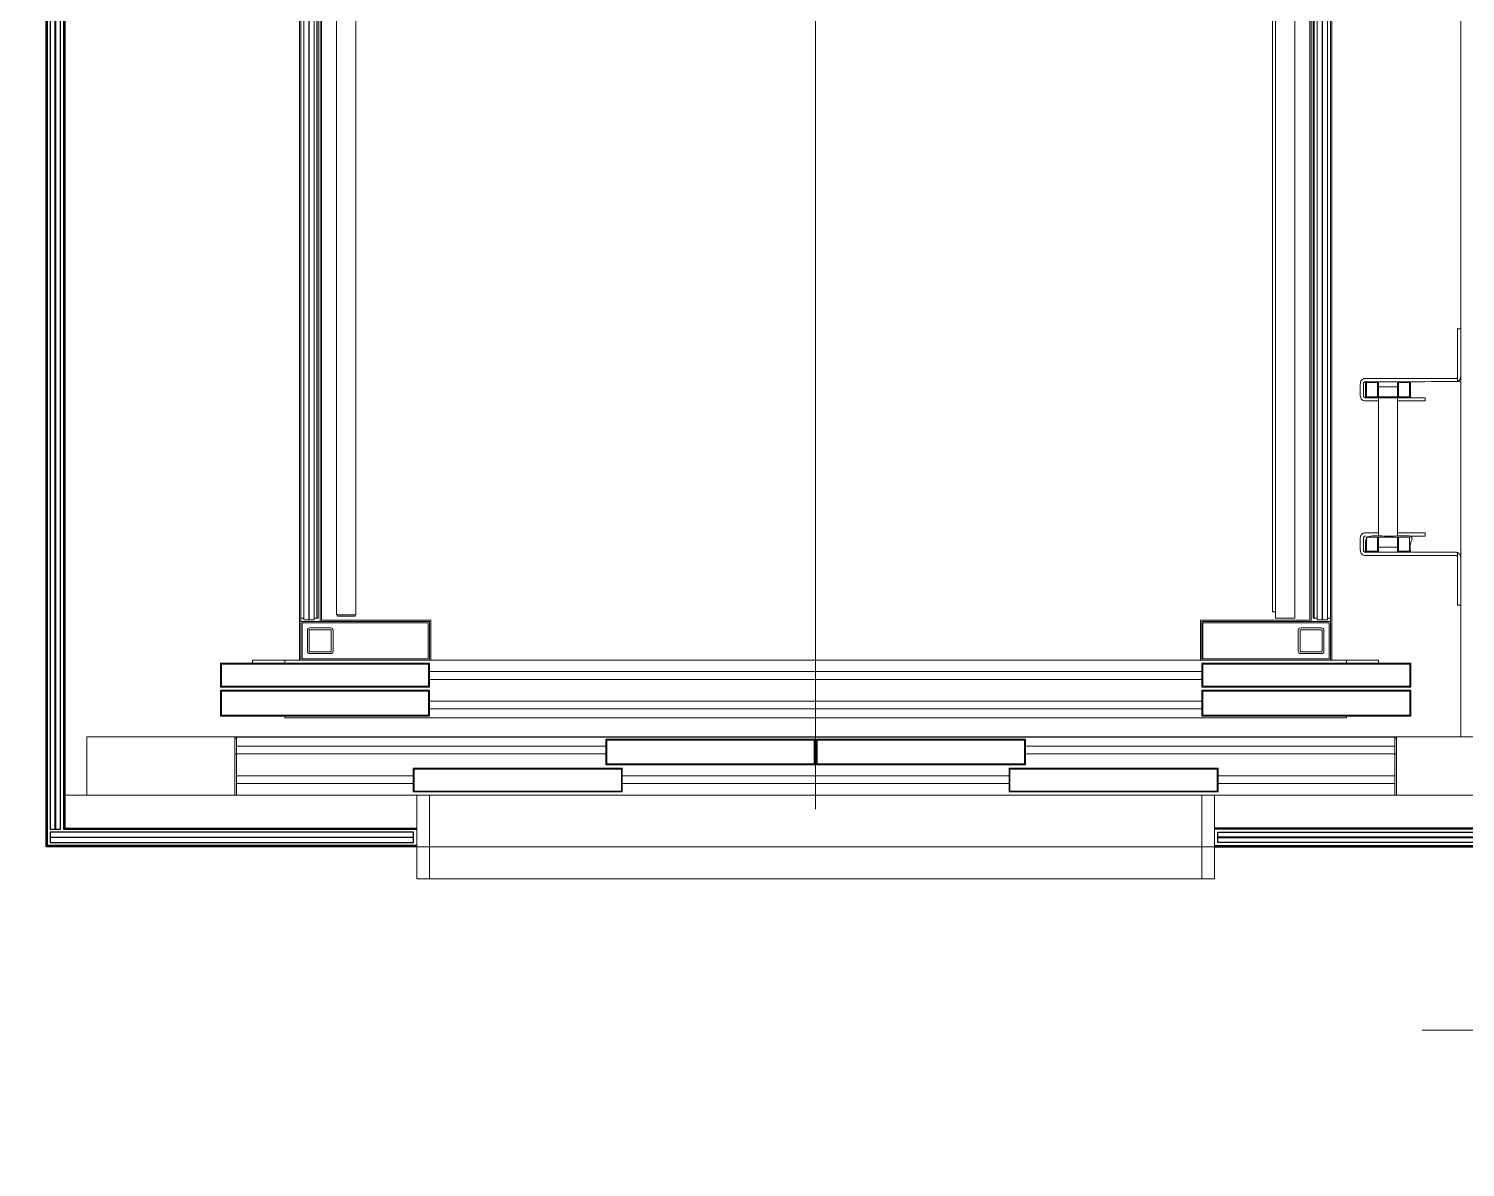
# Model space of a CAD drawing. Header units: millimetres. Extents: x -5 to 111, y -3 to 86.
# Drawn here: x 15.427 to 17.66, y 45.962 to 47.731 of the extents above; entities that cross this region are included whole.
import ezdxf

# ---------------------------------------------------------------- set-up
doc = ezdxf.new("R2010")
doc.units = ezdxf.units.MM
for name, color, linetype, lineweight in [('A1I6----E-', 3, 'Continuous', 25), ('A1M11---E-', 3, 'Continuous', 25), ('A1M61---E-', 5, 'Continuous', 18), ('A1Z21---E-', 210, 'Continuous', 18)]:
    doc.layers.add(name, color=color, linetype=linetype, lineweight=lineweight)
doc.styles.add('ARIAL', font='ARIAL.TTF')

# ---------------------------------------------------------------- blocks, each defined once
blk = doc.blocks.new('Gruppe-410')
at = {"layer": 'A1I6----E-', "linetype": 'Continuous', "lineweight": 9}
for p, q in [((-33.3774, 4.2714), (-33.3774, 5.2717)), ((-33.3754, 4.2714), (-33.3754, 5.2714)), ((-33.3504, 5.2714), (-33.3504, 4.2664)), ((-33.3484, 5.2714), (-33.3484, 4.2064)), ((-33.3774, 4.2714), (-33.3754, 4.2714)), ((-33.3754, 4.2714), (-33.3724, 4.2714)), ((-33.3724, 4.2714), (-33.3709, 4.2714)), ((-33.3549, 4.2714), (-33.3534, 4.2714)), ((-33.3534, 4.2714), (-33.3504, 4.2714))]:
    blk.add_line(p, q, dxfattribs=at)
for points in [[(-33.3709, 5.2689), (-33.3709, 4.2689), (-33.3632, 4.2689), (-33.3632, 5.2689)], [(-33.3549, 5.2689), (-33.3627, 5.2689), (-33.3627, 4.2689), (-33.3549, 4.2689)]]:
    blk.add_lwpolyline(points, close=True, dxfattribs=at)
blk = doc.blocks.new('Gruppe-411')
at = {"layer": 'A1I6----E-', "linetype": 'Continuous', "lineweight": 9}
for p, q in [((-34.9204, 5.2814), (-34.9204, 4.2664)), ((-34.9184, 5.2814), (-34.9184, 4.2684)), ((-33.3824, 4.2684), (-33.3824, 5.2814)), ((-33.3804, 4.2664), (-33.3804, 5.2759)), ((-34.9184, 4.2684), (-34.7484, 4.2684)), ((-34.7484, 4.2684), (-34.7484, 4.2064)), ((-33.5524, 4.2064), (-33.5524, 4.2684)), ((-33.5524, 4.2684), (-33.3824, 4.2684)), ((-34.7504, 4.2064), (-33.5504, 4.2064))]:
    blk.add_line(p, q, dxfattribs=at)
blk = doc.blocks.new('Gruppe-412')
at = {"layer": 'A1I6----E-', "linetype": 'Continuous', "lineweight": 9}
for p, q in [((-34.9524, 4.2064), (-34.9524, 5.2814)), ((-34.9504, 4.2664), (-34.9504, 5.2814)), ((-34.9254, 5.2814), (-34.9254, 4.2714)), ((-34.9234, 5.2814), (-34.9234, 4.2714)), ((-34.9474, 4.2714), (-34.9504, 4.2714)), ((-34.9459, 4.2714), (-34.9474, 4.2714)), ((-34.9284, 4.2714), (-34.9299, 4.2714)), ((-34.9254, 4.2714), (-34.9284, 4.2714)), ((-34.9234, 4.2714), (-34.9254, 4.2714))]:
    blk.add_line(p, q, dxfattribs=at)
for points in [[(-34.9459, 6.5539), (-34.9459, 4.2689), (-34.9382, 4.2689), (-34.9382, 6.5539)], [(-34.9299, 6.5539), (-34.9377, 6.5539), (-34.9377, 4.2689), (-34.9299, 4.2689)]]:
    blk.add_lwpolyline(points, close=True, dxfattribs=at)
blk = doc.blocks.new('Gruppe-413')
at = {"layer": 'A1I6----E-', "linetype": 'Continuous', "lineweight": 9}
for p, q in [((-34.8649, 4.2764), (-34.8649, 6.5564)), ((-34.8949, 5.2814), (-34.8949, 4.2764)), ((-34.8649, 4.2764), (-34.8949, 4.2764)), ((-34.8937, 4.2764), (-34.8937, 4.2744)), ((-34.8662, 4.2744), (-34.8937, 4.2744)), ((-34.8662, 4.2744), (-34.8662, 4.2764))]:
    blk.add_line(p, q, dxfattribs=at)
blk = doc.blocks.new('Gruppe-414')
at = {"layer": 'A1I6----E-', "linetype": 'Continuous', "lineweight": 9}
for p, q in [((-33.4404, 6.5564), (-33.4404, 4.2814)), ((-33.4359, 5.3114), (-33.4359, 4.2714)), ((-33.4059, 4.2714), (-33.4059, 5.2815)), ((-33.4359, 4.2814), (-33.4404, 4.2814)), ((-33.4359, 4.2714), (-33.4059, 4.2714))]:
    blk.add_line(p, q, dxfattribs=at)
blk = doc.blocks.new('Gruppe-415')
at = {"layer": 'A1I6----E-', "linetype": 'Continuous', "lineweight": 9, "flags": 128}
for points in [[(-34.9504, 4.2664), (-34.9504, 4.2064), (-34.7504, 4.2064), (-34.7504, 4.2664)], [(-34.7524, 4.2084), (-34.9484, 4.2084), (-34.9484, 4.2644), (-34.7524, 4.2644)], [(-33.5504, 4.2664), (-33.5504, 4.2064), (-33.3504, 4.2064), (-33.3504, 4.2664)], [(-33.3524, 4.2084), (-33.5484, 4.2084), (-33.5484, 4.2644), (-33.3524, 4.2644)]]:
    blk.add_lwpolyline(points, close=True, dxfattribs=at)
for points in [[(-34.9404, 4.2204, 0.414214), (-34.9364, 4.2164), (-34.9044, 4.2164, 0.414214), (-34.9004, 4.2204), (-34.9004, 4.2524, 0.414214), (-34.9044, 4.2564), (-34.9364, 4.2564, 0.414214), (-34.9404, 4.2524)], [(-34.9374, 4.2524, -0.414214), (-34.9364, 4.2534), (-34.9044, 4.2534, -0.414214), (-34.9034, 4.2524), (-34.9034, 4.2204, -0.414214), (-34.9044, 4.2194), (-34.9364, 4.2194, -0.414214), (-34.9374, 4.2204), (-34.9374, 4.2524)], [(-33.4004, 4.2204, 0.414214), (-33.3964, 4.2164), (-33.3644, 4.2164, 0.414214), (-33.3604, 4.2204), (-33.3604, 4.2524, 0.414214), (-33.3644, 4.2564), (-33.3964, 4.2564, 0.414214), (-33.4004, 4.2524)], [(-33.3974, 4.2524, -0.414214), (-33.3964, 4.2534), (-33.3644, 4.2534, -0.414214), (-33.3634, 4.2524), (-33.3634, 4.2204, -0.414214), (-33.3644, 4.2194), (-33.3964, 4.2194, -0.414214), (-33.3974, 4.2204), (-33.3974, 4.2524)]]:
    blk.add_lwpolyline(points, format="xyb", close=True, dxfattribs=at)
at = {"layer": 'A1I6----E-'}
for name in ['Gruppe-412', 'Gruppe-410', 'Gruppe-413', 'Gruppe-411', 'Gruppe-414']:
    blk.add_blockref(name, (0, 0), dxfattribs=at)
blk = doc.blocks.new('Gruppe-416')
at = {"layer": 'A1I6----E-', "linetype": 'Continuous', "lineweight": 9}
for p, q in [((-35.0504, 4.0864), (-35.0504, 4.0724)), ((-33.2504, 4.0864), (-35.0504, 4.0864)), ((-33.2504, 4.0864), (-33.2504, 4.0724)), ((-34.4764, 4.0724), (-35.0504, 4.0724)), ((-35.0504, 4.0724), (-35.0504, 4.0604)), ((-33.2504, 4.0724), (-33.8244, 4.0724)), ((-33.2504, 4.0724), (-33.2504, 4.0604)), ((-35.0504, 4.0604), (-35.0504, 4.0264)), ((-34.4764, 4.0604), (-35.0504, 4.0604)), ((-33.2504, 4.0604), (-33.8244, 4.0604)), ((-33.2504, 4.0604), (-33.2504, 4.0264)), ((-34.7759, 4.0264), (-35.0504, 4.0264)), ((-35.0504, 4.0264), (-35.0504, 4.0144)), ((-33.8499, 4.0264), (-34.4509, 4.0264)), ((-33.2504, 4.0264), (-33.5249, 4.0264)), ((-33.2504, 4.0264), (-33.2504, 4.0144)), ((-35.0504, 4.0144), (-35.0504, 4.0031)), ((-34.7759, 4.0144), (-35.0504, 4.0144)), ((-35.0504, 4.0031), (-35.0504, 4.0014)), ((-35.0504, 4.0014), (-35.0504, 3.9964)), ((-33.2504, 3.9964), (-35.0504, 3.9964)), ((-33.8499, 4.0144), (-34.4509, 4.0144)), ((-33.2504, 4.0144), (-33.5249, 4.0144)), ((-33.2504, 4.0144), (-33.2504, 4.0031)), ((-33.2504, 4.0031), (-33.2504, 4.0014)), ((-33.2504, 4.0014), (-33.2504, 3.9964))]:
    blk.add_line(p, q, dxfattribs=at)
at = {"layer": 'A1I6----E-', "linetype": 'Continuous', "lineweight": 9, "flags": 128}
for points in [[(-34.1514, 4.0434), (-34.1514, 4.0834), (-34.4764, 4.0834), (-34.4764, 4.0434)], [(-34.4749, 4.0819), (-34.1529, 4.0819), (-34.1529, 4.0449), (-34.4749, 4.0449)], [(-33.8244, 4.0434), (-33.8244, 4.0834), (-34.1494, 4.0834), (-34.1494, 4.0434)], [(-34.1479, 4.0819), (-33.8259, 4.0819), (-33.8259, 4.0449), (-34.1479, 4.0449)], [(-34.4509, 4.0014), (-34.4509, 4.0384), (-34.7759, 4.0384), (-34.7759, 4.0014)], [(-34.7744, 4.0369), (-34.4524, 4.0369), (-34.4524, 4.0029), (-34.7744, 4.0029)], [(-33.5249, 4.0014), (-33.5249, 4.0384), (-33.8499, 4.0384), (-33.8499, 4.0014)], [(-33.8484, 4.0369), (-33.5264, 4.0369), (-33.5264, 4.0029), (-33.8484, 4.0029)]]:
    blk.add_lwpolyline(points, close=True, dxfattribs=at)
blk = doc.blocks.new('Gruppe-424')
at = {"layer": 'A1I6----E-', "linetype": 'Continuous', "lineweight": 9}
for p, q in [((-33.2759, 4.6389), (-33.2459, 4.6389)), ((-33.2759, 4.6139), (-33.2759, 4.3989)), ((-33.2459, 4.6139), (-33.2459, 4.3989)), ((-33.2759, 4.3739), (-33.2959, 4.3739)), ((-33.2259, 4.3739), (-33.2459, 4.3739))]:
    blk.add_line(p, q, dxfattribs=at)
at = {"layer": 'A1I6----E-', "linetype": 'Continuous', "lineweight": 9, "flags": 128}
blk.add_lwpolyline([(-33.2959, 4.6139), (-33.2963, 4.6139, -0.414214), (-33.2989, 4.6166), (-33.2989, 4.6362, -0.414214), (-33.2963, 4.6389), (-33.2959, 4.6389)], format="xyb", dxfattribs=at)
at = {"layer": 'A1I6----E-', "linetype": 'Continuous', "lineweight": 9}
for points in [[(-33.2259, 4.6139), (-33.2259, 4.6389), (-33.2459, 4.6389), (-33.2459, 4.6154), (-33.2759, 4.6154), (-33.2759, 4.6389), (-33.2959, 4.6389), (-33.2959, 4.6139)], [(-33.2774, 4.6374), (-33.2944, 4.6374), (-33.2944, 4.6154), (-33.2774, 4.6154)], [(-33.2274, 4.6374), (-33.2444, 4.6374), (-33.2444, 4.6154), (-33.2274, 4.6154)], [(-33.2944, 4.3754), (-33.2944, 4.3974), (-33.2774, 4.3974), (-33.2774, 4.3754)], [(-33.2759, 4.3739), (-33.2459, 4.3739), (-33.2459, 4.3974), (-33.2759, 4.3974)], [(-33.2444, 4.3974), (-33.2274, 4.3974), (-33.2274, 4.3754), (-33.2444, 4.3754)]]:
    blk.add_lwpolyline(points, close=True, dxfattribs=at)
for points in [[(-33.2759, 4.6309), (-33.2709, 4.6309), (-33.2509, 4.6309), (-33.2459, 4.6309)], [(-33.2459, 4.6089), (-33.2029, 4.6089), (-33.2029, 4.6139), (-33.2259, 4.6139)], [(-33.2459, 4.4039), (-33.2029, 4.4039), (-33.2029, 4.3989), (-33.2259, 4.3989)], [(-33.2759, 4.3819), (-33.2709, 4.3819), (-33.2509, 4.3819), (-33.2459, 4.3819)]]:
    blk.add_lwpolyline(points, dxfattribs=at)
for points, weights, knots in [([(-33.1479, 4.7209), (-33.1504, 4.7209), (-33.1529, 4.7209), (-33.1529, 4.6837), (-33.1529, 4.6466), (-33.153, 4.6462), (-33.153, 4.6462), (-33.153, 4.6461), (-33.153, 4.646), (-33.153, 4.6459), (-33.1531, 4.6459), (-33.1531, 4.6459), (-33.1531, 4.6459), (-33.1531, 4.6458), (-33.1531, 4.6458), (-33.1531, 4.6458), (-33.1531, 4.6458), (-33.1531, 4.6458), (-33.1531, 4.6457), (-33.1531, 4.6457), (-33.1531, 4.6457), (-33.1531, 4.6457), (-33.1531, 4.6456), (-33.1531, 4.6456), (-33.1531, 4.6456), (-33.1532, 4.6455), (-33.1532, 4.6455), (-33.1532, 4.6455), (-33.1532, 4.6455), (-33.1532, 4.6454), (-33.1532, 4.6454), (-33.1532, 4.6454), (-33.1532, 4.6454), (-33.1532, 4.6453), (-33.1533, 4.6453), (-33.1533, 4.6453), (-33.1533, 4.6452), (-33.1533, 4.6452), (-33.1533, 4.6452), (-33.1533, 4.6452), (-33.1533, 4.6451), (-33.1533, 4.6451), (-33.1533, 4.6451), (-33.1534, 4.6451), (-33.1534, 4.6451), (-33.1534, 4.6451), (-33.1534, 4.6451), (-33.1534, 4.645), (-33.1534, 4.645), (-33.1534, 4.645), (-33.1534, 4.645), (-33.1535, 4.645), (-33.1535, 4.6449), (-33.1535, 4.6449), (-33.1535, 4.6449), (-33.1535, 4.6449), (-33.1536, 4.6449), (-33.1536, 4.6449), (-33.1536, 4.6449), (-33.1536, 4.6448), (-33.1536, 4.6448), (-33.1536, 4.6448), (-33.1536, 4.6448), (-33.1536, 4.6448), (-33.1537, 4.6447), (-33.1537, 4.6447), (-33.1537, 4.6447), (-33.1537, 4.6447), (-33.1537, 4.6447), (-33.1538, 4.6446), (-33.1538, 4.6446), (-33.1538, 4.6446), (-33.1538, 4.6446), (-33.1539, 4.6446), (-33.1539, 4.6445), (-33.1539, 4.6445), (-33.1539, 4.6445), (-33.154, 4.6445), (-33.154, 4.6444), (-33.1541, 4.6444), (-33.1541, 4.6444), (-33.1542, 4.6443), (-33.1542, 4.6443), (-33.1542, 4.6443), (-33.1543, 4.6443), (-33.1543, 4.6443), (-33.1543, 4.6442), (-33.1544, 4.6442), (-33.1544, 4.6442), (-33.1544, 4.6442), (-33.1544, 4.6442), (-33.1545, 4.6441), (-33.1545, 4.6441), (-33.1546, 4.6441), (-33.1546, 4.6441), (-33.1546, 4.6441), (-33.1546, 4.6441), (-33.1547, 4.6441), (-33.1547, 4.6441), (-33.1547, 4.6441), (-33.1547, 4.644), (-33.1548, 4.644), (-33.1548, 4.644), (-33.1549, 4.644), (-33.1549, 4.644), (-33.155, 4.644), (-33.155, 4.644), (-33.1551, 4.644), (-33.1552, 4.6439), (-33.1552, 4.6439), (-33.1556, 4.6439), (-33.1556, 4.6439), (-33.1556, 4.6439), (-33.2259, 4.6439), (-33.2963, 4.6439), (-33.3039, 4.6439), (-33.3039, 4.6362), (-33.3039, 4.6264), (-33.3039, 4.6166), (-33.3039, 4.6089), (-33.2963, 4.6089), (-33.2861, 4.6089), (-33.2759, 4.6089)], [1, 1, 1, 1, 1, 1, 1, 1, 1, 1, 1, 1, 1, 0.999922111686, 1, 1, 1, 0.999902899491, 1, 1, 1, 0.999881596456, 1, 0.99985832155, 1, 0.999831994153, 1, 1, 1, 0.999492229572, 1, 1, 1, 0.999797576778, 1, 0.999809725809, 1, 1, 1, 0.999821339929, 1, 1, 1, 0.999832040959, 1, 1, 1, 0.999841814454, 1, 1, 1, 0.999850665646, 1, 1, 1, 0.999858613892, 1, 1, 1, 0.999865686644, 1, 1, 1, 0.999871919973, 1, 1, 1, 0.999877453184, 1, 0.999880924541, 1, 1, 1, 0.999563198206, 1, 1, 1, 0.999723809261, 1, 1, 1, 1, 0.999665952328, 1, 1, 1, 0.999628576926, 1, 1, 1, 0.999684940506, 1, 0.999890729806, 1, 1, 1, 0.999553498076, 1, 1, 1, 0.999667522779, 1, 1, 1, 1, 1, 1, 1, 1, 1, 1, 1, 1, 1, 1, 0.707106781187, 1, 1, 1, 0.707106781187, 1, 1, 1], [0, 0, 0, 1, 1, 2, 2, 3, 4, 5, 6, 7, 7, 8, 8, 9, 9, 10, 10, 11, 11, 12, 12, 13, 13, 14, 14, 15, 15, 16, 16, 17, 17, 18, 18, 19, 19, 20, 20, 21, 21, 22, 22, 23, 23, 24, 24, 25, 25, 26, 26, 27, 27, 28, 28, 29, 29, 30, 30, 31, 31, 32, 32, 33, 33, 34, 34, 35, 35, 36, 36, 37, 37, 38, 38, 39, 39, 40, 40, 41, 41, 42, 43, 43, 44, 44, 45, 45, 46, 46, 47, 47, 48, 48, 49, 49, 50, 50, 51, 51, 52, 52, 53, 53, 54, 55, 56, 57, 58, 59, 60, 61, 61, 62, 62, 63, 63, 64, 64, 65, 65, 66, 66, 67, 67, 67]), ([(-33.2259, 4.6389), (-33.1908, 4.6389), (-33.1556, 4.6389), (-33.1555, 4.6389), (-33.1554, 4.6389), (-33.1552, 4.6389), (-33.155, 4.639), (-33.1549, 4.639), (-33.1549, 4.639), (-33.1548, 4.639), (-33.1546, 4.639), (-33.1545, 4.639), (-33.1544, 4.639), (-33.1544, 4.639), (-33.1544, 4.639), (-33.1543, 4.6391), (-33.1542, 4.6391), (-33.1542, 4.6391), (-33.1542, 4.6391), (-33.1541, 4.6391), (-33.154, 4.6391), (-33.154, 4.6391), (-33.154, 4.6391), (-33.1539, 4.6391), (-33.1538, 4.6392), (-33.1538, 4.6392), (-33.1538, 4.6392), (-33.1537, 4.6392), (-33.1536, 4.6392), (-33.1536, 4.6392), (-33.1536, 4.6392), (-33.1535, 4.6392), (-33.1534, 4.6393), (-33.1532, 4.6393), (-33.1531, 4.6393), (-33.153, 4.6393), (-33.1529, 4.6394), (-33.1529, 4.6394), (-33.1529, 4.6394), (-33.1528, 4.6394), (-33.1527, 4.6395), (-33.1527, 4.6395), (-33.1527, 4.6395), (-33.1526, 4.6395), (-33.1525, 4.6396), (-33.1524, 4.6396), (-33.1524, 4.6396), (-33.1523, 4.6396), (-33.1521, 4.6397), (-33.1521, 4.6397), (-33.1521, 4.6397), (-33.152, 4.6398), (-33.1519, 4.6399), (-33.1519, 4.6399), (-33.1519, 4.6399), (-33.1517, 4.6399), (-33.1516, 4.64), (-33.1516, 4.64), (-33.1516, 4.64), (-33.1514, 4.6401), (-33.1513, 4.6402), (-33.1513, 4.6402), (-33.1513, 4.6402), (-33.1512, 4.6403), (-33.151, 4.6404), (-33.151, 4.6404), (-33.151, 4.6404), (-33.1509, 4.6405), (-33.1508, 4.6406), (-33.1507, 4.6407), (-33.1505, 4.6408), (-33.1505, 4.6408), (-33.1505, 4.6408), (-33.1504, 4.6409), (-33.1503, 4.641), (-33.1502, 4.6411), (-33.1501, 4.6412), (-33.15, 4.6413), (-33.1499, 4.6414), (-33.1499, 4.6414), (-33.1499, 4.6414), (-33.1498, 4.6415), (-33.1497, 4.6417), (-33.1496, 4.6418), (-33.1495, 4.6419), (-33.1495, 4.6419), (-33.1495, 4.6419), (-33.1494, 4.6421), (-33.1493, 4.6422), (-33.1493, 4.6422), (-33.1493, 4.6422), (-33.1492, 4.6423), (-33.1492, 4.6424), (-33.1492, 4.6424), (-33.1491, 4.6424), (-33.1491, 4.6425), (-33.149, 4.6426), (-33.149, 4.6427), (-33.149, 4.6427), (-33.149, 4.6427), (-33.1489, 4.6428), (-33.1489, 4.6429), (-33.1488, 4.643), (-33.1488, 4.643), (-33.1488, 4.643), (-33.1488, 4.6431), (-33.1487, 4.6432), (-33.1487, 4.6432), (-33.1487, 4.6432), (-33.1486, 4.6434), (-33.1486, 4.6435), (-33.1486, 4.6435), (-33.1486, 4.6435), (-33.1485, 4.6437), (-33.1485, 4.6438), (-33.1484, 4.6439), (-33.1484, 4.644), (-33.1484, 4.644), (-33.1484, 4.644), (-33.1484, 4.6441), (-33.1483, 4.6442), (-33.1483, 4.6442), (-33.1483, 4.6442), (-33.1483, 4.6444), (-33.1483, 4.6445), (-33.1483, 4.6445), (-33.1483, 4.6445), (-33.1482, 4.6447), (-33.1482, 4.6448), (-33.1482, 4.6448), (-33.1482, 4.6448), (-33.1482, 4.6449), (-33.1481, 4.6451), (-33.1481, 4.6451), (-33.1481, 4.6451), (-33.1481, 4.6452), (-33.1481, 4.6454), (-33.1481, 4.6454), (-33.1481, 4.6454), (-33.1481, 4.6455), (-33.148, 4.6457), (-33.148, 4.6457), (-33.148, 4.6457), (-33.148, 4.6458), (-33.148, 4.646), (-33.148, 4.646), (-33.148, 4.646), (-33.148, 4.6461), (-33.148, 4.6463), (-33.148, 4.6464), (-33.1479, 4.6465), (-33.1479, 4.6466), (-33.1479, 4.6466)], [1, 1, 1, 1, 1, 0.999985680575, 1, 1, 1, 0.999960826322, 1, 1, 1, 1, 1, 0.999934305166, 1, 1, 1, 0.999978096622, 1, 1, 1, 0.999879978416, 1, 1, 1, 0.999962571632, 1, 1, 1, 0.999808612277, 1, 0.999942931119, 1, 0.999722212477, 1, 1, 1, 0.999855877775, 1, 1, 1, 0.999653948109, 1, 1, 1, 0.999705359078, 1, 1, 1, 0.999748777239, 1, 1, 1, 0.999785872162, 1, 1, 1, 0.999779003358, 1, 1, 1, 0.999806149919, 1, 1, 1, 0.999794900287, 1, 0.999783756567, 1, 1, 1, 0.99977114168, 1, 0.999875936978, 1, 0.999768104524, 1, 1, 1, 0.999780424885, 1, 0.999792142469, 1, 1, 1, 0.999803133429, 1, 1, 1, 0.99986917548, 1, 1, 1, 0.999801806098, 1, 1, 1, 0.999943809065, 1, 0.999940615749, 1, 1, 1, 0.999728443943, 1, 1, 1, 0.999680919351, 1, 1, 1, 0.999711287144, 1, 0.999879117001, 1, 1, 1, 0.999745785579, 1, 1, 1, 0.999803337195, 1, 1, 1, 0.999853565191, 1, 1, 1, 0.999896306978, 1, 1, 1, 0.999931335495, 1, 1, 1, 0.999958877533, 1, 1, 1, 0.999978954291, 1, 1, 1, 0.999990690597, 1, 1, 1, 1, 1], [0, 0, 0, 1, 1, 2, 2, 3, 3, 4, 4, 5, 5, 6, 6, 7, 7, 8, 8, 9, 9, 10, 10, 11, 11, 12, 12, 13, 13, 14, 14, 15, 15, 16, 16, 17, 17, 18, 18, 19, 19, 20, 20, 21, 21, 22, 22, 23, 23, 24, 24, 25, 25, 26, 26, 27, 27, 28, 28, 29, 29, 30, 30, 31, 31, 32, 32, 33, 33, 34, 34, 35, 35, 36, 36, 37, 37, 38, 38, 39, 39, 40, 40, 41, 41, 42, 42, 43, 43, 44, 44, 45, 45, 46, 46, 47, 47, 48, 48, 49, 49, 50, 50, 51, 51, 52, 52, 53, 53, 54, 54, 55, 55, 56, 56, 57, 57, 58, 58, 59, 59, 60, 60, 61, 61, 62, 62, 63, 63, 64, 64, 65, 65, 66, 66, 67, 67, 68, 68, 69, 69, 70, 70, 71, 71, 72, 72, 73, 73, 74, 74, 75, 75, 76, 76, 76]), ([(-33.1479, 4.2919), (-33.1504, 4.2919), (-33.1529, 4.2919), (-33.1529, 4.3291), (-33.1529, 4.3662), (-33.153, 4.3666), (-33.153, 4.3667), (-33.153, 4.3667), (-33.153, 4.3668), (-33.153, 4.3669), (-33.153, 4.3669), (-33.153, 4.3669), (-33.153, 4.3669), (-33.1531, 4.3669), (-33.1531, 4.3669), (-33.1531, 4.3669), (-33.1531, 4.367), (-33.1531, 4.367), (-33.1531, 4.367), (-33.1531, 4.367), (-33.1531, 4.3671), (-33.1531, 4.3671), (-33.1531, 4.3671), (-33.1531, 4.3671), (-33.1531, 4.3671), (-33.1531, 4.3672), (-33.1531, 4.3672), (-33.1531, 4.3672), (-33.1532, 4.3673), (-33.1532, 4.3673), (-33.1532, 4.3673), (-33.1532, 4.3673), (-33.1532, 4.3674), (-33.1532, 4.3674), (-33.1532, 4.3674), (-33.1532, 4.3674), (-33.1532, 4.3675), (-33.1533, 4.3675), (-33.1533, 4.3675), (-33.1533, 4.3676), (-33.1533, 4.3676), (-33.1533, 4.3676), (-33.1533, 4.3676), (-33.1533, 4.3676), (-33.1533, 4.3676), (-33.1533, 4.3676), (-33.1534, 4.3677), (-33.1534, 4.3677), (-33.1534, 4.3677), (-33.1534, 4.3677), (-33.1534, 4.3678), (-33.1534, 4.3678), (-33.1534, 4.3678), (-33.1534, 4.3678), (-33.1535, 4.3678), (-33.1535, 4.3679), (-33.1535, 4.3679), (-33.1535, 4.3679), (-33.1535, 4.3679), (-33.1536, 4.3679), (-33.1536, 4.3679), (-33.1536, 4.3679), (-33.1536, 4.368), (-33.1536, 4.368), (-33.1536, 4.368), (-33.1536, 4.368), (-33.1536, 4.368), (-33.1537, 4.3681), (-33.1537, 4.3681), (-33.1537, 4.3681), (-33.1537, 4.3681), (-33.1537, 4.3681), (-33.1538, 4.3682), (-33.1538, 4.3682), (-33.1538, 4.3682), (-33.1538, 4.3682), (-33.1539, 4.3682), (-33.1539, 4.3683), (-33.1539, 4.3683), (-33.1539, 4.3683), (-33.154, 4.3683), (-33.154, 4.3684), (-33.1541, 4.3684), (-33.1541, 4.3684), (-33.1542, 4.3685), (-33.1542, 4.3685), (-33.1542, 4.3685), (-33.1543, 4.3685), (-33.1543, 4.3685), (-33.1543, 4.3686), (-33.1544, 4.3686), (-33.1544, 4.3686), (-33.1544, 4.3686), (-33.1544, 4.3686), (-33.1545, 4.3686), (-33.1545, 4.3687), (-33.1546, 4.3687), (-33.1546, 4.3687), (-33.1546, 4.3687), (-33.1546, 4.3687), (-33.1547, 4.3687), (-33.1547, 4.3687), (-33.1547, 4.3687), (-33.1547, 4.3687), (-33.1548, 4.3688), (-33.1548, 4.3688), (-33.1549, 4.3688), (-33.1549, 4.3688), (-33.155, 4.3688), (-33.155, 4.3688), (-33.1551, 4.3688), (-33.1552, 4.3688), (-33.1552, 4.3689), (-33.1556, 4.3689), (-33.1556, 4.3689), (-33.1556, 4.3689), (-33.2259, 4.3689), (-33.2963, 4.3689), (-33.3039, 4.3689), (-33.3039, 4.3766), (-33.3039, 4.3864), (-33.3039, 4.3962), (-33.3039, 4.3994), (-33.3017, 4.4017), (-33.2995, 4.4039), (-33.2963, 4.4039), (-33.2861, 4.4039), (-33.2759, 4.4039)], [1, 1, 1, 1, 1, 1, 1, 1, 1, 1, 1, 1, 0.999934044745, 1, 1, 1, 0.999916341306, 1, 1, 1, 0.999896458755, 1, 1, 1, 0.999874542988, 1, 0.999851097156, 1, 0.999823065247, 1, 1, 1, 0.999666081811, 1, 1, 1, 0.999797431279, 1, 0.999809725809, 1, 1, 1, 0.999821339928, 1, 1, 1, 0.999832040959, 1, 1, 1, 0.999841814454, 1, 1, 1, 0.999850665643, 1, 1, 1, 0.999858613892, 1, 1, 1, 0.999865686644, 1, 1, 1, 0.999871919974, 1, 1, 1, 0.999877220467, 1, 0.999880924542, 1, 1, 1, 0.9995631982, 1, 1, 1, 0.999723809266, 1, 1, 1, 1, 0.999665952326, 1, 1, 1, 0.999628576927, 1, 1, 1, 0.999684940509, 1, 0.999890757868, 1, 1, 1, 0.999553256569, 1, 1, 1, 0.999643461354, 1, 1, 1, 1, 1, 1, 1, 1, 1, 1, 1, 1, 1, 1, 0.707106781187, 1, 1, 1, 0.923879532511, 1, 0.923879532512, 1, 1, 1], [0, 0, 0, 1, 1, 2, 2, 3, 4, 5, 6, 6, 7, 7, 8, 8, 9, 9, 10, 10, 11, 11, 12, 12, 13, 13, 14, 14, 15, 15, 16, 16, 17, 17, 18, 18, 19, 19, 20, 20, 21, 21, 22, 22, 23, 23, 24, 24, 25, 25, 26, 26, 27, 27, 28, 28, 29, 29, 30, 30, 31, 31, 32, 32, 33, 33, 34, 34, 35, 35, 36, 36, 37, 37, 38, 38, 39, 39, 40, 40, 41, 41, 42, 42, 43, 44, 44, 45, 45, 46, 46, 47, 47, 48, 48, 49, 49, 50, 50, 51, 51, 52, 52, 53, 53, 54, 54, 55, 56, 57, 58, 59, 60, 61, 62, 62, 63, 63, 64, 64, 65, 65, 66, 66, 67, 67, 68, 68, 69, 69, 69]), ([(-33.2959, 4.3989), (-33.2961, 4.3989), (-33.2963, 4.3989), (-33.2974, 4.3989), (-33.2982, 4.3981), (-33.2989, 4.3973), (-33.2989, 4.3962), (-33.2989, 4.3864), (-33.2989, 4.3766), (-33.2989, 4.3739), (-33.2963, 4.3739), (-33.2961, 4.3739), (-33.2959, 4.3739), (-33.2959, 4.3864), (-33.2959, 4.3989), (-33.2609, 4.3989), (-33.2259, 4.3989), (-33.2259, 4.3864), (-33.2259, 4.3739), (-33.1908, 4.3739), (-33.1556, 4.3739), (-33.1555, 4.3739), (-33.1554, 4.3739), (-33.1552, 4.3739), (-33.155, 4.3738), (-33.1549, 4.3738), (-33.1549, 4.3738), (-33.1548, 4.3738), (-33.1546, 4.3738), (-33.1545, 4.3738), (-33.1544, 4.3738), (-33.1544, 4.3738), (-33.1544, 4.3738), (-33.1543, 4.3737), (-33.1542, 4.3737), (-33.1542, 4.3737), (-33.1542, 4.3737), (-33.1541, 4.3737), (-33.154, 4.3737), (-33.154, 4.3737), (-33.154, 4.3737), (-33.1539, 4.3737), (-33.1538, 4.3736), (-33.1538, 4.3736), (-33.1538, 4.3736), (-33.1537, 4.3736), (-33.1536, 4.3736), (-33.1536, 4.3736), (-33.1536, 4.3736), (-33.1535, 4.3736), (-33.1534, 4.3735), (-33.1532, 4.3735), (-33.1531, 4.3735), (-33.153, 4.3734), (-33.1529, 4.3734), (-33.1529, 4.3734), (-33.1529, 4.3734), (-33.1528, 4.3734), (-33.1527, 4.3733), (-33.1527, 4.3733), (-33.1527, 4.3733), (-33.1526, 4.3733), (-33.1525, 4.3732), (-33.1524, 4.3732), (-33.1524, 4.3732), (-33.1523, 4.3731), (-33.1521, 4.3731), (-33.1521, 4.3731), (-33.1521, 4.3731), (-33.152, 4.373), (-33.1519, 4.3729), (-33.1519, 4.3729), (-33.1519, 4.3729), (-33.1517, 4.3728), (-33.1516, 4.3728), (-33.1516, 4.3728), (-33.1516, 4.3728), (-33.1514, 4.3727), (-33.1513, 4.3726), (-33.1513, 4.3726), (-33.1513, 4.3726), (-33.1512, 4.3725), (-33.151, 4.3724), (-33.151, 4.3724), (-33.151, 4.3724), (-33.1509, 4.3723), (-33.1508, 4.3722), (-33.1507, 4.3721), (-33.1505, 4.372), (-33.1505, 4.372), (-33.1505, 4.372), (-33.1504, 4.3719), (-33.1503, 4.3718), (-33.1502, 4.3717), (-33.1501, 4.3716), (-33.15, 4.3715), (-33.1499, 4.3714), (-33.1499, 4.3714), (-33.1499, 4.3714), (-33.1498, 4.3712), (-33.1497, 4.3711), (-33.1496, 4.371), (-33.1495, 4.3709), (-33.1495, 4.3709), (-33.1495, 4.3709), (-33.1494, 4.3707), (-33.1493, 4.3706), (-33.1493, 4.3706), (-33.1493, 4.3706), (-33.1492, 4.3705), (-33.1492, 4.3704), (-33.1492, 4.3704), (-33.1491, 4.3704), (-33.1491, 4.3703), (-33.149, 4.3701), (-33.149, 4.3701), (-33.149, 4.3701), (-33.149, 4.37), (-33.1489, 4.37), (-33.1489, 4.3699), (-33.1488, 4.3698), (-33.1488, 4.3698), (-33.1488, 4.3698), (-33.1488, 4.3697), (-33.1487, 4.3696), (-33.1487, 4.3696), (-33.1487, 4.3695), (-33.1486, 4.3694), (-33.1486, 4.3693), (-33.1486, 4.3693), (-33.1486, 4.3692), (-33.1485, 4.3691), (-33.1485, 4.369), (-33.1484, 4.3689), (-33.1484, 4.3688), (-33.1484, 4.3688), (-33.1484, 4.3688), (-33.1484, 4.3687), (-33.1483, 4.3686), (-33.1483, 4.3686), (-33.1483, 4.3686), (-33.1483, 4.3684), (-33.1483, 4.3683), (-33.1483, 4.3683), (-33.1483, 4.3683), (-33.1482, 4.3681), (-33.1482, 4.368), (-33.1482, 4.368), (-33.1482, 4.368), (-33.1482, 4.3679), (-33.1481, 4.3677), (-33.1481, 4.3677), (-33.1481, 4.3677), (-33.1481, 4.3676), (-33.1481, 4.3674), (-33.1481, 4.3674), (-33.1481, 4.3674), (-33.1481, 4.3673), (-33.148, 4.3671), (-33.148, 4.3671), (-33.148, 4.3671), (-33.148, 4.367), (-33.148, 4.3668), (-33.148, 4.3668), (-33.148, 4.3668), (-33.148, 4.3667), (-33.148, 4.3665), (-33.148, 4.3664), (-33.1479, 4.3662), (-33.1479, 4.3662), (-33.1479, 4.3662)], [1, 1, 1, 0.923879532513, 1, 0.923879532514, 1, 1, 1, 0.707106781187, 1, 1, 1, 1, 1, 1, 1, 1, 1, 1, 1, 1, 1, 0.999985680576, 1, 1, 1, 0.999960826321, 1, 1, 1, 1, 1, 0.999934305167, 1, 1, 1, 0.999978096623, 1, 1, 1, 0.999879978417, 1, 1, 1, 0.99996257163, 1, 1, 1, 0.999808612278, 1, 0.99994285268, 1, 0.999722212478, 1, 1, 1, 0.999855877774, 1, 1, 1, 0.99965394811, 1, 1, 1, 0.999705359078, 1, 1, 1, 0.999748777239, 1, 1, 1, 0.99978587216, 1, 1, 1, 0.999779003358, 1, 1, 1, 0.999806149919, 1, 1, 1, 0.999794900287, 1, 0.999783344846, 1, 1, 1, 0.99977114168, 1, 0.999875924805, 1, 0.999768104524, 1, 1, 1, 0.999780800245, 1, 0.999792142469, 1, 1, 1, 0.999803133429, 1, 1, 1, 0.99986917548, 1, 1, 1, 0.9998018061, 1, 1, 1, 0.999943809064, 1, 0.999940615748, 1, 1, 1, 0.999728443944, 1, 1, 1, 0.999680919351, 1, 1, 1, 0.999711287143, 1, 0.999879117003, 1, 1, 1, 0.999745785577, 1, 1, 1, 0.999803337196, 1, 1, 1, 0.99985356519, 1, 1, 1, 0.999896306977, 1, 1, 1, 0.999931335496, 1, 1, 1, 0.999958877532, 1, 1, 1, 0.999978954291, 1, 1, 1, 0.999990690599, 1, 1, 1, 1, 1], [0, 0, 0, 1, 1, 2, 2, 3, 3, 4, 4, 5, 5, 6, 6, 7, 7, 8, 8, 9, 9, 10, 10, 11, 11, 12, 12, 13, 13, 14, 14, 15, 15, 16, 16, 17, 17, 18, 18, 19, 19, 20, 20, 21, 21, 22, 22, 23, 23, 24, 24, 25, 25, 26, 26, 27, 27, 28, 28, 29, 29, 30, 30, 31, 31, 32, 32, 33, 33, 34, 34, 35, 35, 36, 36, 37, 37, 38, 38, 39, 39, 40, 40, 41, 41, 42, 42, 43, 43, 44, 44, 45, 45, 46, 46, 47, 47, 48, 48, 49, 49, 50, 50, 51, 51, 52, 52, 53, 53, 54, 54, 55, 55, 56, 56, 57, 57, 58, 58, 59, 59, 60, 60, 61, 61, 62, 62, 63, 63, 64, 64, 65, 65, 66, 66, 67, 67, 68, 68, 69, 69, 70, 70, 71, 71, 72, 72, 73, 73, 74, 74, 75, 75, 76, 76, 77, 77, 78, 78, 79, 79, 80, 80, 81, 81, 82, 82, 83, 83, 84, 84, 85, 85, 85])]:
    blk.add_rational_spline(points, weights, degree=2, knots=knots, dxfattribs=at)
blk = doc.blocks.new('Gruppe-426')
at = {"layer": 'A1I6----E-', "linetype": 'Continuous', "lineweight": 9}
blk.add_line((-33.1479, 4.0869), (-33.1479, 6.9104), dxfattribs=at)
blk = doc.blocks.new('Gruppe-428')
at = {"layer": 'A1I6----E-', "linetype": 'Continuous', "lineweight": 9}
for p, q in [((-35.0254, 4.2064), (-34.9754, 4.2064)), ((-35.0254, 4.2014), (-35.0254, 4.2064)), ((-34.9754, 4.2014), (-34.9754, 4.2064)), ((-34.9754, 4.2064), (-33.3254, 4.2064)), ((-33.3254, 4.2014), (-33.3254, 4.2064)), ((-33.3254, 4.2064), (-33.2754, 4.2064)), ((-33.2754, 4.2014), (-33.2754, 4.2064)), ((-34.7504, 4.1884), (-33.5504, 4.1884)), ((-34.7504, 4.1764), (-33.5504, 4.1764)), ((-34.7504, 4.1424), (-33.5504, 4.1424)), ((-34.7504, 4.1304), (-33.5504, 4.1304)), ((-34.9754, 4.1164), (-34.9754, 4.1194)), ((-34.9754, 4.1164), (-33.3254, 4.1164)), ((-33.3254, 4.1164), (-33.3254, 4.1194))]:
    blk.add_line(p, q, dxfattribs=at)
at = {"layer": 'A1I6----E-', "linetype": 'Continuous', "lineweight": 9, "flags": 128}
for points in [[(-35.0754, 4.2014), (-35.0754, 4.1644), (-34.7504, 4.1644), (-34.7504, 4.2014)], [(-34.7519, 4.1659), (-35.0739, 4.1659), (-35.0739, 4.1999), (-34.7519, 4.1999)], [(-33.5504, 4.2014), (-33.5504, 4.1644), (-33.2254, 4.1644), (-33.2254, 4.2014)], [(-33.2269, 4.1659), (-33.5489, 4.1659), (-33.5489, 4.1999), (-33.2269, 4.1999)], [(-35.0754, 4.1594), (-35.0754, 4.1194), (-34.7504, 4.1194), (-34.7504, 4.1594)], [(-34.7519, 4.1209), (-35.0739, 4.1209), (-35.0739, 4.1579), (-34.7519, 4.1579)], [(-33.5504, 4.1594), (-33.5504, 4.1194), (-33.2254, 4.1194), (-33.2254, 4.1594)], [(-33.2269, 4.1209), (-33.5489, 4.1209), (-33.5489, 4.1579), (-33.2269, 4.1579)]]:
    blk.add_lwpolyline(points, close=True, dxfattribs=at)
blk = doc.blocks.new('Gruppe-431')
at = {"layer": 'A1I6----E-', "linetype": 'Continuous', "lineweight": 9}
blk.add_line((-33.5504, 3.9964), (-34.7504, 3.9964), dxfattribs=at)
for points in [[(-34.7504, 3.8664), (-34.7504, 3.9964), (-34.7704, 3.9964), (-34.7704, 3.8664)], [(-34.7504, 3.9964), (-33.5504, 3.9964), (-33.5504, 3.8664), (-34.7504, 3.8664)], [(-33.5504, 3.9964), (-33.5504, 3.8664), (-33.5304, 3.8664), (-33.5304, 3.9964)]]:
    blk.add_lwpolyline(points, close=True, dxfattribs=at)
blk = doc.blocks.new('Gruppe-433')
at = {"layer": 'A1I6----E-', "linetype": 'Continuous', "lineweight": 9}
for p, q in [((-35.2829, 4.0836), (-35.2829, 4.0869)), ((-35.0529, 4.0869), (-35.2829, 4.0869)), ((-35.0529, 4.0869), (-35.0529, 4.0836)), ((-33.2479, 4.0869), (-35.0529, 4.0869)), ((-32.9279, 4.0869), (-33.2479, 4.0869)), ((-33.2479, 4.0836), (-33.2479, 4.0869)), ((-35.2829, 4.0836), (-35.2829, 3.9997)), ((-35.0504, 4.0849), (-35.0529, 4.0849)), ((-35.0529, 3.9997), (-35.0529, 4.0836)), ((-33.2479, 4.0849), (-33.2504, 4.0849)), ((-33.2479, 4.0836), (-33.2479, 3.9997)), ((-35.0504, 4.0599), (-35.0529, 4.0599)), ((-33.2479, 4.0599), (-33.2504, 4.0599)), ((-35.2829, 3.9964), (-35.3164, 3.9964)), ((-35.2829, 3.9964), (-35.2829, 3.9997)), ((-35.2829, 3.9964), (-35.0529, 3.9964)), ((-35.0504, 3.9964), (-35.2829, 3.9964)), ((-35.0529, 3.9997), (-35.0529, 3.9964)), ((-32.9254, 3.9964), (-33.2504, 3.9964)), ((-33.2479, 3.9964), (-33.2479, 3.9997)), ((-33.2479, 3.9964), (-32.9279, 3.9964))]:
    blk.add_line(p, q, dxfattribs=at)
blk = doc.blocks.new('2011.DM.04.061H', base_point=(10.905, 44.05))
at = {"layer": 'A1Z21---E-'}
blk.add_lwpolyline([(14.55, 49.5), (15.454, 49.5), (15.454, 46.46), (22.05, 46.46), (22.05, 46.445), (22.8075, 46.445), (22.8075, 44.125)], dxfattribs=at)
at = {"layer": 'A1Z21---E-', "style": 'ARIAL', "flags": 1}
blk.add_attdef('C_NUMBER', (10.905, 44.05), '', height=10, dxfattribs=at)
blk = doc.blocks.new('2011.DM.04.062V', base_point=(15.483, 49.5))
at = {"layer": 'A1Z21---E-'}
blk.add_lwpolyline([(15.483, 49.5), (22.05, 49.5), (22.05, 46.54), (15.483, 46.54)], close=True, dxfattribs=at)
at = {"layer": 'A1Z21---E-', "style": 'ARIAL', "flags": 1}
blk.add_attdef('C_NUMBER', (15.483, 49.5), '', height=10, dxfattribs=at)

msp = doc.modelspace()

# ---------------------------------------------------------------- linework, layer by layer
at = {"layer": 'A1I6----E-', "lineweight": 9}
msp.add_line((16.65, 46.5182), (16.65, 49.1922), dxfattribs=at)
at = {"layer": 'A1M11---E-'}
for p, q in [((15.454, 46.46), (15.454, 47.99)), ((15.456, 46.462), (15.456, 47.99)), ((15.481, 47.9898), (15.481, 46.487)), ((15.483, 47.99), (15.483, 46.489)), ((15.481, 46.487), (16.03, 46.487)), ((15.483, 46.489), (16.03, 46.489)), ((18.155, 46.489), (17.27, 46.489)), ((18.155, 46.487), (17.27, 46.487)), ((16.03, 46.462), (15.456, 46.462)), ((17.27, 46.462), (18.155, 46.462)), ((16.03, 46.46), (15.454, 46.46)), ((17.27, 46.46), (18.155, 46.46))]:
    msp.add_line(p, q, dxfattribs=at)
for points in [[(15.4682, 46.487), (15.4682, 47.9875), (15.4605, 47.9875), (15.4605, 46.487)], [(15.4765, 46.487), (15.4765, 47.9875), (15.4687, 47.9875), (15.4687, 46.487)], [(15.4605, 46.4748), (16.025, 46.4748), (16.025, 46.4825), (15.4605, 46.4825)], [(15.4605, 46.4665), (16.025, 46.4665), (16.025, 46.4742), (15.4605, 46.4742)], [(18.15, 46.4748), (17.275, 46.4748), (17.275, 46.4825), (18.15, 46.4825)], [(18.15, 46.4665), (17.275, 46.4665), (17.275, 46.4742), (18.15, 46.4742)]]:
    msp.add_lwpolyline(points, close=True, dxfattribs=at)
at = {"layer": 'A1M61---E-'}
msp.add_line((17.5925, 46.175), (17.8325, 46.175), dxfattribs=at)

# ---------------------------------------------------------------- block references
at = {"layer": 'A1I6----E-'}
for name in ['Gruppe-426', 'Gruppe-415', 'Gruppe-424', 'Gruppe-428', 'Gruppe-433', 'Gruppe-416', 'Gruppe-431']:
    msp.add_blockref(name, (50.8004, 42.5436), dxfattribs=at)
at = {"layer": 'A1Z21---E-'}
for name, p in [('2011.DM.04.061H', (10.905, 44.05)), ('2011.DM.04.062V', (15.483, 49.5))]:
    msp.add_blockref(name, p, dxfattribs=at)

doc.saveas('drawing.dxf')
